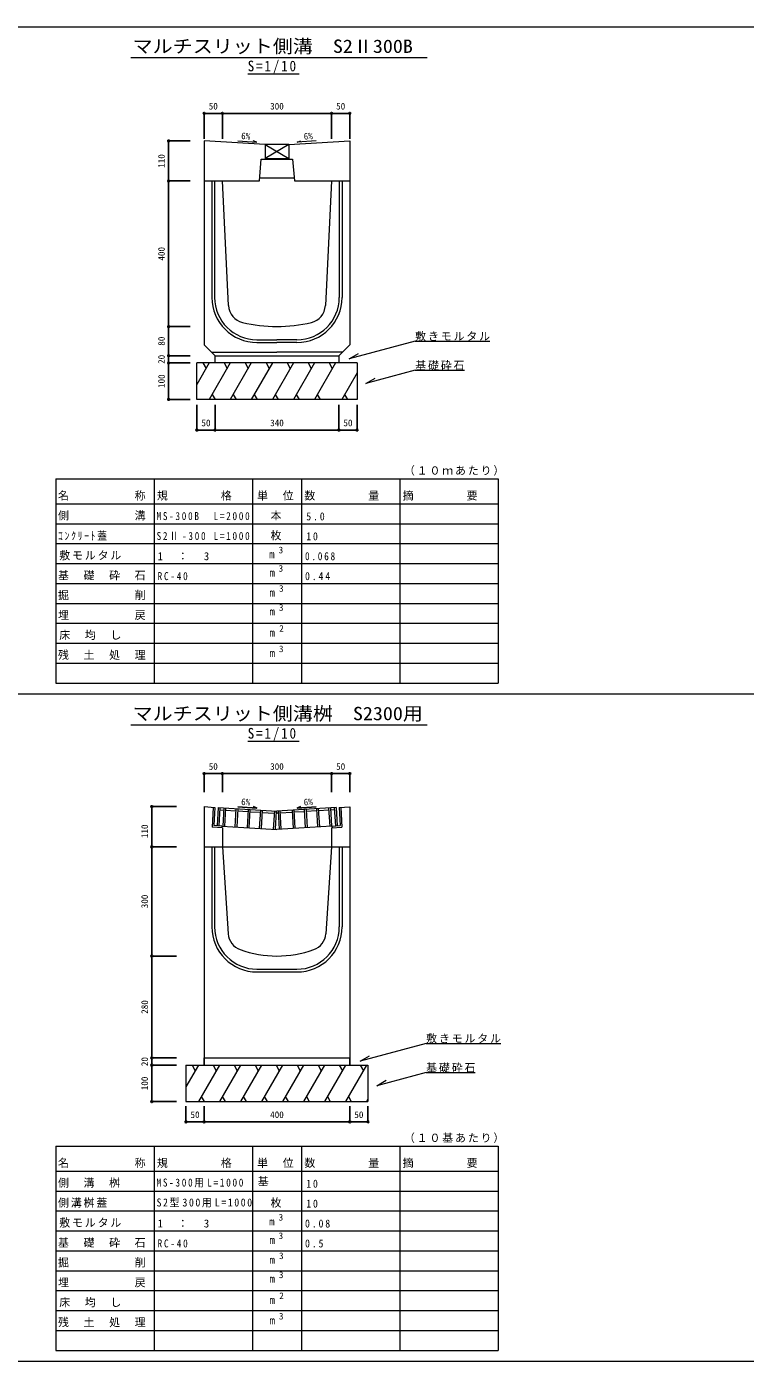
# Model space of a CAD drawing. Units: millimetres at full size, sheet at 1:10. Extents: x -3860 to 4140, y -1901 to 1766.
# Drawn here: x -548 to 1426, y -1901 to 1766 of the extents above; entities that cross this region are included whole.
import ezdxf
from ezdxf.enums import TextEntityAlignment as Align

# ---------------------------------------------------------------- set-up
doc = ezdxf.new("R2010")
doc.units = ezdxf.units.MM
doc.header["$LTSCALE"] = 10
doc.header["$PDMODE"] = 32
doc.header["$PDSIZE"] = 5
doc.linetypes.add('DASHED1', pattern=[1.8, 1.2, -0.6])
doc.layers.add('0-0_通り芯', color=7, linetype='Continuous', lineweight=18)
doc.layers.add('0-1_躯体', color=4, linetype='Continuous')
doc.styles.add('ＭＳ ゴシック', font='')
doc.styles.get('ＭＳ ゴシック').set_extended_font_data('MS Gothic')

msp = doc.modelspace()

# ---------------------------------------------------------------- linework, layer by layer
at = {"layer": '0-0_通り芯', "color": 2}
for p, q in [((-1215.84, 1765.63), (4139.7, 1765.63)), ((-35.3, -379.09), (-38.54, -433.49)), ((-35.3, -379.09), (-38.54, -433.49)), ((-30.8, -379.36), (-33.78, -429.27)), ((-21.94, -379.89), (-24.92, -429.8)), ((-21.94, -379.89), (139.7, -389.54)), ((-16.94, -380.19), (-19.92, -430.1)), ((-17.3, -386.18), (-6.8, -386.8)), ((-6.44, -380.81), (-9.42, -430.73)), ((-1.44, -381.11), (-4.42, -431.02)), ((-1.8, -387.1), (26.7, -388.8)), ((27.06, -382.81), (24.08, -432.73)), ((32.06, -383.11), (29.08, -433.02)), ((31.7, -389.1), (60.2, -390.8)), ((60.56, -384.81), (57.58, -434.73)), ((65.56, -385.11), (62.58, -435.02)), ((65.2, -391.1), (93.7, -392.8)), ((94.06, -386.81), (91.08, -436.73)), ((99.06, -387.11), (96.08, -437.02)), ((98.7, -393.1), (132.2, -395.1)), ((132.56, -389.11), (129.58, -439.02)), ((137.56, -389.41), (134.58, -439.32)), ((137.2, -395.4), (139.35, -395.53)), ((302.1, -379.84), (139.7, -389.54)), ((142.96, -395.36), (140.06, -395.53)), ((142.6, -389.37), (145.58, -439.28)), ((147.6, -389.07), (150.58, -438.98)), ((181.46, -393.06), (147.96, -395.06)), ((181.1, -387.07), (184.08, -436.98)), ((186.1, -386.77), (189.08, -436.68)), ((214.96, -391.06), (186.46, -392.76)), ((214.6, -385.07), (217.58, -434.98)), ((219.6, -384.77), (222.58, -434.68)), ((248.46, -389.06), (219.96, -390.76)), ((248.1, -383.07), (251.08, -432.98)), ((253.1, -382.77), (256.08, -432.68)), ((281.96, -387.06), (253.46, -388.76)), ((281.6, -381.07), (284.58, -430.98)), ((286.6, -380.77), (289.58, -430.68)), ((297.46, -386.13), (286.96, -386.76)), ((297.1, -380.14), (300.08, -430.05)), ((302.1, -379.84), (305.08, -429.76)), ((310.21, -379.36), (313.19, -429.27)), ((314.7, -379.09), (317.95, -433.49)), ((314.7, -379.09), (317.95, -433.49)), ((-10.3, -435.18), (-38.54, -433.49)), ((-11.32, -430.61), (-33.78, -429.27)), ((-11.32, -430.61), (-11.59, -435.1)), ((-11.32, -430.61), (139.7, -439.63)), ((-10.3, -435.1), (-10.3, -487.6)), ((290.73, -430.61), (139.7, -439.63)), ((289.7, -435.18), (317.95, -433.49)), ((289.7, -435.1), (289.7, -487.6)), ((290.73, -430.61), (313.19, -429.27)), ((290.73, -430.61), (291, -435.1)), ((-3860.3, -1901.04), (4139.7, -1901.04))]:
    msp.add_line(p, q, dxfattribs=at)
at = {"layer": '0-0_通り芯'}
for p, q in [((-262.13, 1680.63), (551.87, 1680.63)), ((59.26, 1635.91), (200.23, 1635.91)), ((519.47, 901.51), (337.96, 852.87)), ((519.47, 901.51), (724.47, 901.51)), ((-30.3, 841.73), (-30.3, 861.73)), ((309.7, 861.73), (309.7, 841.73)), ((337.96, 852.87), (363.94, 867.87)), ((-46.25, 841.73), (-80.3, 782.75)), ((-80.3, 741.73), (-80.3, 841.73)), ((359.7, 841.73), (-80.3, 841.73)), ((-63.56, 841.73), (-54.9, 826.74)), ((11.48, 841.73), (-46.25, 741.73)), ((-5.82, 841.73), (2.83, 826.74)), ((69.22, 841.73), (11.48, 741.73)), ((51.91, 841.73), (60.57, 826.74)), ((126.95, 841.73), (69.22, 741.73)), ((109.65, 841.73), (118.3, 826.74)), ((184.69, 841.73), (126.95, 741.73)), ((167.38, 841.73), (176.04, 826.74)), ((242.42, 841.73), (184.69, 741.73)), ((225.12, 841.73), (233.77, 826.74)), ((300.16, 841.73), (242.42, 741.73)), ((282.85, 841.73), (291.51, 826.74)), ((359.7, 814.89), (317.46, 741.73)), ((359.7, 841.73), (359.7, 741.73)), ((519.47, 821.7), (654.47, 821.7)), ((359.7, 741.73), (-80.3, 741.73)), ((-38.33, 755.45), (-30.41, 741.73)), ((19.4, 755.45), (27.32, 741.73)), ((77.14, 755.45), (85.06, 741.73)), ((134.87, 755.45), (142.79, 741.73)), ((192.61, 755.45), (200.53, 741.73)), ((250.34, 755.45), (258.26, 741.73)), ((325.38, 755.45), (333.3, 741.73)), ((-467.8, 523.18), (747.2, 523.18)), ((-467.8, 523.18), (-467.8, 400.06)), ((-197.8, 523.18), (-197.8, 400.06)), ((72.2, 523.18), (72.2, 400.06)), ((207.2, 523.18), (207.2, 400.06)), ((477.2, 523.18), (477.2, 400.06)), ((747.2, 523.18), (747.2, 400.06)), ((-467.8, 454.78), (747.2, 454.78)), ((-467.8, 400.06), (747.2, 400.06)), ((-467.8, 400.06), (-467.8, -37.7)), ((-197.8, 400.06), (-197.8, -37.7)), ((72.2, 400.06), (72.2, -37.7)), ((207.2, 400.06), (207.2, -37.7)), ((477.2, 400.06), (477.2, -37.7)), ((747.2, 400.06), (747.2, -37.7)), ((-467.8, 345.34), (747.2, 345.34)), ((-467.8, 290.62), (747.2, 290.62)), ((-467.8, 235.9), (747.2, 235.9)), ((-467.8, 181.18), (747.2, 181.18)), ((-467.8, 126.46), (747.2, 126.46)), ((-467.8, 71.74), (747.2, 71.74)), ((-467.8, 17.02), (747.2, 17.02)), ((-467.8, -37.7), (747.2, -37.7)), ((-382.3, -37.7), (526.7, -37.7)), ((-262.13, -152.7), (551.87, -152.7)), ((59.26, -197.42), (200.23, -197.42)), ((549.47, -1027.83), (754.47, -1027.83)), ((-110.3, -1087.6), (389.7, -1087.6)), ((-76.25, -1087.6), (-110.3, -1146.58)), ((-110.3, -1087.6), (-110.3, -1187.6)), ((-93.56, -1087.6), (-84.9, -1102.59)), ((-18.52, -1087.6), (-76.25, -1187.6)), ((-35.82, -1087.6), (-27.17, -1102.59)), ((39.22, -1087.6), (-18.52, -1187.6)), ((21.91, -1087.6), (30.57, -1102.59)), ((96.95, -1087.6), (39.22, -1187.6)), ((79.65, -1087.6), (88.3, -1102.59)), ((154.69, -1087.6), (96.95, -1187.6)), ((137.38, -1087.6), (146.04, -1102.59)), ((212.42, -1087.6), (154.69, -1187.6)), ((195.12, -1087.6), (203.77, -1102.59)), ((270.16, -1087.6), (212.42, -1187.6)), ((252.85, -1087.6), (261.51, -1102.59)), ((327.89, -1087.6), (270.16, -1187.6)), ((310.59, -1087.6), (319.24, -1102.59)), ((385.63, -1087.6), (327.89, -1187.6)), ((368.32, -1087.6), (376.98, -1102.59)), ((389.7, -1087.6), (389.7, -1187.6)), ((549.47, -1107.63), (413.59, -1144.04)), ((413.59, -1144.04), (439.57, -1129.04)), ((549.47, -1107.63), (684.47, -1107.63)), ((-110.3, -1187.6), (389.7, -1187.6)), ((-68.33, -1173.88), (-60.41, -1187.6)), ((-10.6, -1173.88), (-2.68, -1187.6)), ((47.14, -1173.88), (55.06, -1187.6)), ((104.87, -1173.88), (112.79, -1187.6)), ((162.61, -1173.88), (170.53, -1187.6)), ((220.34, -1173.88), (228.26, -1187.6)), ((278.08, -1173.88), (286, -1187.6)), ((335.81, -1173.88), (343.73, -1187.6)), ((389.7, -1180.55), (385.63, -1187.6)), ((-467.8, -1310.16), (747.2, -1310.16)), ((-467.8, -1310.16), (-467.8, -1433.28)), ((-197.8, -1310.16), (-197.8, -1433.28)), ((72.2, -1310.16), (72.2, -1433.28)), ((207.2, -1310.16), (207.2, -1433.28)), ((477.2, -1310.16), (477.2, -1433.28)), ((747.2, -1310.16), (747.2, -1433.28)), ((-467.8, -1378.56), (747.2, -1378.56)), ((-467.8, -1433.28), (747.2, -1433.28)), ((-467.8, -1433.28), (-467.8, -1871.04)), ((-197.8, -1433.28), (-197.8, -1871.04)), ((72.2, -1433.28), (72.2, -1871.04)), ((207.2, -1433.28), (207.2, -1871.04)), ((477.2, -1433.28), (477.2, -1871.04)), ((747.2, -1433.28), (747.2, -1871.04)), ((-467.8, -1488), (747.2, -1488)), ((-467.8, -1542.72), (747.2, -1542.72)), ((-467.8, -1597.44), (747.2, -1597.44)), ((-467.8, -1652.16), (747.2, -1652.16)), ((-467.8, -1706.88), (747.2, -1706.88)), ((-467.8, -1761.6), (747.2, -1761.6)), ((-467.8, -1816.32), (747.2, -1816.32)), ((-467.8, -1871.04), (747.2, -1871.04)), ((-382.3, -1871.04), (526.7, -1871.04))]:
    msp.add_line(p, q, dxfattribs=at)
at = {"layer": '0-0_通り芯', "color": 3}
for p, q in [((172.2, 1441.73), (107.2, 1403.73)), ((107.2, 1441.73), (172.2, 1403.73)), ((107.2, 1441.73), (107.2, 1401.43)), ((172.2, 1441.73), (107.2, 1441.73)), ((172.2, 1441.73), (172.2, 1401.43)), ((91.7, 1341.73), (96.7, 1401.43)), ((96.7, 1401.43), (182.7, 1401.43)), ((107.2, 1403.73), (172.2, 1403.73)), ((182.7, 1401.43), (187.7, 1341.73)), ((-60.3, 1341.73), (-60.3, 891.73)), ((-60.3, 1341.73), (91.7, 1341.73)), ((-39.1, 1341.73), (-39.1, 1021.73)), ((-31.5, 1341.73), (-31.5, 1021.73)), ((6.82, 999.2), (-10.3, 1341.73)), ((92.45, 1350.73), (186.94, 1350.73)), ((187.7, 1341.73), (339.7, 1341.73)), ((289.7, 1341.73), (272.57, 999.2)), ((310.9, 1341.73), (310.9, 1021.73)), ((318.5, 1341.73), (318.5, 1021.73)), ((339.7, 1341.73), (339.7, 891.73)), ((-60.3, 891.73), (-30.3, 861.73)), ((84.7, 905.53), (139.7, 905.53)), ((84.7, 897.93), (139.7, 897.93)), ((194.7, 905.53), (139.7, 905.53)), ((194.7, 897.93), (139.7, 897.93)), ((309.7, 861.73), (339.7, 891.73)), ((-40.3, 871.73), (139.7, 871.73)), ((-30.3, 861.73), (309.7, 861.73)), ((-30.3, 861.73), (309.7, 861.73)), ((319.7, 871.73), (139.7, 871.73)), ((-60.3, -377.15), (-30.8, -379.36)), ((310.21, -379.36), (339.7, -377.6)), ((339.7, -377.6), (339.7, -487.6)), ((-60.3, -487.6), (-60.3, -1067.6)), ((-39.1, -487.6), (-39.1, -707.6)), ((-31.5, -487.6), (-31.5, -707.6)), ((-10.3, -487.6), (5.62, -726.33)), ((289.7, -487.6), (273.79, -726.33)), ((310.9, -487.6), (310.9, -707.6)), ((318.5, -487.6), (318.5, -707.6)), ((339.7, -487.6), (339.7, -1067.6)), ((84.7, -823.8), (194.7, -823.8)), ((84.7, -831.4), (194.7, -831.4)), ((-60.3, -1067.6), (339.7, -1067.6))]:
    msp.add_line(p, q, dxfattribs=at)
at = {"layer": '0-0_通り芯', "color": 4}
msp.add_line((-3860.3, -67.7), (4139.7, -67.7), dxfattribs=at)
at = {"layer": '0-0_通り芯', "color": 3, "linetype": 'DASHED1'}
for p, q in [((-10.3, -435.18), (-10.3, -487.6)), ((289.7, -435.18), (289.7, -487.6))]:
    msp.add_line(p, q, dxfattribs=at)
at = {"layer": '0-0_通り芯', "color": 3}
for points in [[(107.2, 1441.73), (-60.3, 1451.73), (-60.3, 1341.73)], [(172.2, 1441.73), (339.7, 1451.73), (339.7, 1341.73)], [(-60.3, -377.15), (-60.3, -487.6), (339.7, -487.6)]]:
    msp.add_lwpolyline(points, dxfattribs=at)
at = {"layer": '0-0_通り芯'}
for points in [[(31.8, 1451.72), (83.96, 1448.43), (74.42, 1452.17)], [(247.59, 1451.72), (195.43, 1448.43), (204.98, 1452.17)], [(519.47, 821.7), (383.59, 785.29), (409.57, 800.29)], [(549.47, -1027.83), (367.96, -1076.46), (393.94, -1061.46)]]:
    msp.add_lwpolyline(points, dxfattribs=at)
at = {"layer": '0-0_通り芯', "color": 3}
for centre, radius, start, end in [((84.7, 1021.73), 123.8, 180, 270), ((84.7, 1021.73), 116.2, 180, 270), ((56.76, 1001.69), 50, 182.86, 256.29), ((194.7, 1021.73), 123.8, 270, 0), ((194.7, 1021.73), 116.2, 270, 0), ((222.63, 1001.69), 50, 283.71, 357.14), ((139.7, 1341.73), 400, 256.29, 283.71), ((84.7, -707.6), 123.8, 180, 270), ((84.7, -707.6), 116.2, 180, 270), ((55.51, -723), 50, 183.81, 250.32), ((194.7, -707.6), 116.2, 270, 0), ((194.7, -707.6), 123.8, 270, 0), ((223.9, -723), 50, 289.68, 356.19), ((139.7, -487.6), 300, 250.32, 289.68)]:
    msp.add_arc(centre, radius, start, end, dxfattribs=at)
at = {"layer": '0-1_躯体', "color": 7}
for p, q in [((-60.3, 1527.56), (-10.3, 1527.56)), ((-10.3, 1527.56), (289.7, 1527.56)), ((289.7, 1527.56), (339.7, 1527.56)), ((-157.94, 1341.73), (-157.94, 1451.73)), ((-157.94, 941.73), (-157.94, 1341.73)), ((-157.94, 861.73), (-157.94, 941.73)), ((-157.94, 841.73), (-157.94, 861.73)), ((-157.94, 741.73), (-157.94, 841.73)), ((-80.3, 657.45), (-30.3, 657.45)), ((-30.3, 657.45), (309.7, 657.45)), ((309.7, 657.45), (359.7, 657.45)), ((-60.3, -286.51), (-10.3, -286.51)), ((-10.3, -286.51), (289.7, -286.51)), ((289.7, -286.51), (339.7, -286.51)), ((-204.2, -487.6), (-204.2, -377.15)), ((-204.2, -487.6), (-204.2, -787.6)), ((-204.2, -787.6), (-204.2, -1067.6)), ((-204.2, -1067.6), (-204.2, -1087.6)), ((-204.2, -1087.6), (-204.2, -1187.6)), ((-60.3, -1067.6), (-60.3, -1087.6)), ((339.7, -1067.6), (339.7, -1087.6)), ((-110.3, -1243.17), (-60.3, -1243.17)), ((-60.3, -1243.17), (339.7, -1243.17)), ((339.7, -1243.17), (389.7, -1243.17))]:
    msp.add_line(p, q, dxfattribs=at)
at = {"layer": '0-1_躯体'}
for p, q in [((-60.3, 1527.56), (-60.3, 1457.92)), ((-10.3, 1527.56), (-10.3, 1457.92)), ((289.7, 1527.56), (289.7, 1457.92)), ((339.7, 1527.56), (339.7, 1457.92)), ((-157.94, 1451.73), (-99.04, 1451.73)), ((-157.94, 1341.73), (-99.04, 1341.73)), ((-157.94, 1341.73), (-99.04, 1341.73)), ((-157.94, 941.73), (-99.04, 941.73)), ((-157.94, 861.73), (-99.04, 861.73)), ((-157.94, 861.73), (-99.04, 861.73)), ((-157.94, 861.73), (-99.04, 861.73)), ((-157.94, 841.73), (-99.04, 841.73)), ((-157.94, 741.73), (-99.04, 741.73)), ((-80.3, 657.45), (-80.3, 726.68)), ((-30.3, 657.45), (-30.3, 726.68)), ((309.7, 657.45), (309.7, 726.68)), ((359.7, 657.45), (359.7, 726.68)), ((-60.3, -286.51), (-60.3, -337.49)), ((-10.3, -286.51), (-10.3, -337.49)), ((289.7, -286.51), (289.7, -337.49)), ((339.7, -286.51), (339.7, -337.49)), ((-204.2, -377.15), (-136.21, -377.15)), ((-204.2, -487.6), (-136.21, -487.6)), ((-204.2, -487.6), (-136.21, -487.6)), ((-204.2, -787.6), (-136.21, -787.6)), ((-204.2, -1067.6), (-136.21, -1067.6)), ((-204.2, -1087.6), (-136.21, -1087.6)), ((-204.2, -1187.6), (-136.21, -1187.6)), ((-110.3, -1243.17), (-110.3, -1199.81)), ((-60.3, -1243.17), (-60.3, -1199.81)), ((339.7, -1243.17), (339.7, -1199.81)), ((389.7, -1243.17), (389.7, -1199.81))]:
    msp.add_line(p, q, dxfattribs=at)
at = {"layer": '0-1_躯体', "color": 7}
for points in [[(31.8, -377.61), (83.96, -380.91), (74.42, -377.16)], [(247.59, -377.61), (195.43, -380.91), (204.98, -377.16)]]:
    msp.add_lwpolyline(points, dxfattribs=at)
at = {"layer": '0-1_躯体'}
for p in [(-60.3, 1527.56), (-10.3, 1527.56), (289.7, 1527.56), (339.7, 1527.56), (-157.94, 1451.73), (-157.94, 1341.73), (-157.94, 941.73), (-157.94, 861.73), (-157.94, 841.73), (-157.94, 741.73), (-80.3, 657.45), (-30.3, 657.45), (309.7, 657.45), (359.7, 657.45), (-60.3, -286.51), (-10.3, -286.51), (289.7, -286.51), (339.7, -286.51), (-204.2, -377.15), (-204.2, -487.6), (-204.2, -787.6), (-204.2, -1067.6), (-204.2, -1087.6), (-204.2, -1187.6), (-110.3, -1243.17), (-60.3, -1243.17), (339.7, -1243.17), (389.7, -1243.17)]:
    msp.add_point(p, dxfattribs=at)

# ---------------------------------------------------------------- texts
at = {"layer": '0-0_通り芯', "color": 3, "style": 'ＭＳ ゴシック', "width": 1.1}
for s, p in [('マルチスリット側溝\u3000S2Ⅱ300B', (-256.73, 1682.65)), ('マルチスリット側溝桝\u3000S2300用', (-256.73, -150.68))]:
    msp.add_text(s, height=36.66, dxfattribs=at).set_placement(p, align=Align.BOTTOM_LEFT)
at = {"layer": '0-0_通り芯', "color": 4, "style": 'ＭＳ ゴシック'}
for rotation, p in [(356.591, (40.56, 1451.33)), (3.409, (213.88, 1449.84))]:
    msp.add_text('6%', height=18.33, rotation=rotation, dxfattribs=at).set_placement(p, align=Align.BOTTOM_LEFT)
for s, p in [('3', (144.22, 313.24)), ('3', (144.22, 262.62)), ('3', (145.39, 207.56)), ('3', (145.12, 155.3)), ('2', (146.02, 97.78)), ('3', (145.12, 41.69)), ('3', (144.22, -1520.1)), ('3', (144.22, -1570.71)), ('3', (145.39, -1625.78)), ('3', (145.12, -1678.03)), ('2', (146.02, -1735.56)), ('3', (145.12, -1791.65))]:
    msp.add_text(s, height=18.33, dxfattribs=at).set_placement(p, align=Align.BOTTOM_LEFT)
at = {"layer": '0-0_通り芯', "style": 'ＭＳ ゴシック'}
for s, p in [('m', (118.12, 298.87)), ('m', (119.02, 248.26)), ('m', (119.02, 193.54)), ('m', (119.02, 141.55)), ('m', (119.11, 83.41)), ('m', (119.29, 27.32)), ('基', (86.95, -1424.34)), ('m', (118.12, -1534.46)), ('m', (119.02, -1585.08)), ('m', (119.02, -1639.8)), ('m', (119.02, -1691.78)), ('m', (119.11, -1749.92)), ('m', (119.29, -1806.01))]:
    msp.add_text(s, height=21.99, dxfattribs=at).set_placement(p, align=Align.BOTTOM_LEFT)
at = {"layer": '0-0_通り芯', "attachment_point": 7, "style": 'ＭＳ ゴシック'}
for s, insert, char_height in [('\\T1.28;\\W0.9;S=1/10', (59.26, 1635.91), 29.33), ('\\T1.17;敷きモルタル', (519.47, 901.51), 21.99), ('\\T1.17;基礎砕石', (519.47, 821.7), 21.99), ('\\T1.17;（１０ｍあたり）', (488.45, 532.12), 21.99), ('\\T1.17;名\u3000\u3000\u3000\u3000\u3000称', (-461.8, 463.72), 21.99), ('\\T1.17;規\u3000\u3000\u3000\u3000格', (-190.05, 463.72), 21.99), ('\\T1.17;単\u3000位', (85.2, 463.72), 21.99), ('\\T1.17;数\u3000\u3000\u3000\u3000量', (214.95, 463.72), 21.99), ('\\T1.17;摘\u3000\u3000\u3000\u3000要', (484.95, 463.72), 21.99), ('\\T1.17;側\u3000\u3000\u3000\u3000\u3000溝', (-461.8, 409), 21.99), ('\\T1.36;\\W0.85;MS-300B\u3000L=2000', (-191.05, 409.79), 21.99), ('\\T1.17;\u3000本', (86.95, 409), 21.99), ('\\T1.38;\\W0.9;5.0', (220.2, 409), 21.99), ('\\T1.33;\\W0.9;ｺﾝｸﾘｰﾄ蓋', (-461.8, 354.28), 21.99), ('\\T1.36;\\W0.85;S2Ⅱ-300\\~L=1000', (-191.05, 355.07), 21.99), ('\\T1.17;\u3000枚', (86.95, 354.28), 21.99), ('\\T1.36;\\W0.9;10', (220.2, 354.28), 21.99), ('\\T1.17;敷モルタル', (-458.3, 299.56), 21.99), ('\\T1.21;1\u3000：\u30003', (-188.3, 299.56), 21.99), ('\\T1.38;\\W0.85;0.068', (216.7, 299.56), 21.99), ('\\T1.17;基\u3000礎\u3000砕\u3000石', (-461.8, 244.84), 21.99), ('\\T1.38;\\W0.85;RC-40', (-188.3, 244.84), 21.99), ('\\T1.38;\\W0.9;0.44', (216.7, 244.84), 21.99), ('\\T1.17;掘\u3000\u3000\u3000\u3000\u3000削', (-461.8, 190.12), 21.99), ('\\T1.17;埋\u3000\u3000\u3000\u3000\u3000戻', (-461.8, 135.4), 21.99), ('\\T1.17;床\u3000均\u3000し', (-458.3, 80.68), 21.99), ('\\T1.17;残\u3000土\u3000処\u3000理', (-461.8, 25.96), 21.99), ('\\T1.28;\\W0.9;S=1/10', (59.26, -197.42), 29.33), ('\\T1.17;敷きモルタル', (549.47, -1027.83), 21.99), ('\\T1.17;基礎砕石', (549.47, -1107.63), 21.99), ('\\T1.17;（１０基あたり）', (488.45, -1301.22), 21.99), ('\\T1.17;名\u3000\u3000\u3000\u3000\u3000称', (-461.8, -1369.62), 21.99), ('\\T1.17;規\u3000\u3000\u3000\u3000格', (-190.05, -1369.62), 21.99), ('\\T1.17;単\u3000位', (85.2, -1369.62), 21.99), ('\\T1.17;数\u3000\u3000\u3000\u3000量', (214.95, -1369.62), 21.99), ('\\T1.17;摘\u3000\u3000\u3000\u3000要', (484.95, -1369.62), 21.99), ('\\T1.17;側\u3000溝\u3000桝', (-461.8, -1424.34), 21.99), ('\\T1.36;\\W0.85;MS-300用L=1000', (-191.05, -1423.55), 21.99), ('\\T1.36;\\W0.9;10', (220.2, -1424.34), 21.99), ('\\T1.17;側溝桝蓋', (-461.8, -1479.06), 21.99), ('\\T1.32;\\W0.9;S2型300用L=1000', (-191.05, -1478.27), 21.99), ('\\T1.17;\u3000枚', (86.95, -1479.06), 21.99), ('\\T1.36;\\W0.9;10', (220.2, -1479.06), 21.99), ('\\T1.17;敷モルタル', (-458.3, -1533.78), 21.99), ('\\T1.21;1\u3000：\u30003', (-188.3, -1533.78), 21.99), ('\\T1.38;\\W0.9;0.08', (216.7, -1533.78), 21.99), ('\\T1.17;基\u3000礎\u3000砕\u3000石', (-461.8, -1588.5), 21.99), ('\\T1.38;\\W0.85;RC-40', (-188.3, -1588.5), 21.99), ('\\T1.38;\\W0.9;0.5', (216.7, -1588.5), 21.99), ('\\T1.17;掘\u3000\u3000\u3000\u3000\u3000削', (-461.8, -1643.22), 21.99), ('\\T1.17;埋\u3000\u3000\u3000\u3000\u3000戻', (-461.8, -1697.94), 21.99), ('\\T1.17;床\u3000均\u3000し', (-458.3, -1752.66), 21.99), ('\\T1.17;残\u3000土\u3000処\u3000理', (-461.8, -1807.38), 21.99)]:
    msp.add_mtext(s, dxfattribs=dict(at, insert=insert, char_height=char_height))
at = {"layer": '0-1_躯体', "style": 'ＭＳ ゴシック'}
for s, p in [('50', (-47.8, 1532.56)), ('300', (120.95, 1532.56)), ('50', (302.2, 1532.56)), ('50', (-67.8, 662.45)), ('340', (120.95, 662.45)), ('50', (322.2, 662.45)), ('50', (-47.8, -281.51)), ('300', (120.95, -281.51)), ('50', (302.2, -281.51)), ('50', (-97.8, -1238.17)), ('400', (120.95, -1238.17)), ('50', (352.2, -1238.17))]:
    msp.add_text(s, height=18.33, dxfattribs=at).set_placement(p, align=Align.BOTTOM_LEFT)
for s, rotation, p in [('110', 90, (-162.94, 1377.98)), ('400', 90, (-162.94, 1122.98)), ('80', 90, (-162.94, 889.23)), ('20', 90, (-162.94, 839.23)), ('100', 90, (-162.94, 772.98)), ('6%', 356.591, (40.56, -378)), ('6%', 3.409, (213.88, -379.49)), ('110', 90, (-209.2, -463.63)), ('300', 90, (-209.2, -656.35)), ('280', 90, (-209.2, -946.35)), ('20', 90, (-209.2, -1090.1)), ('100', 90, (-209.2, -1156.35))]:
    msp.add_text(s, height=18.33, rotation=rotation, dxfattribs=at).set_placement(p, align=Align.BOTTOM_LEFT)

doc.saveas('drawing.dxf')
